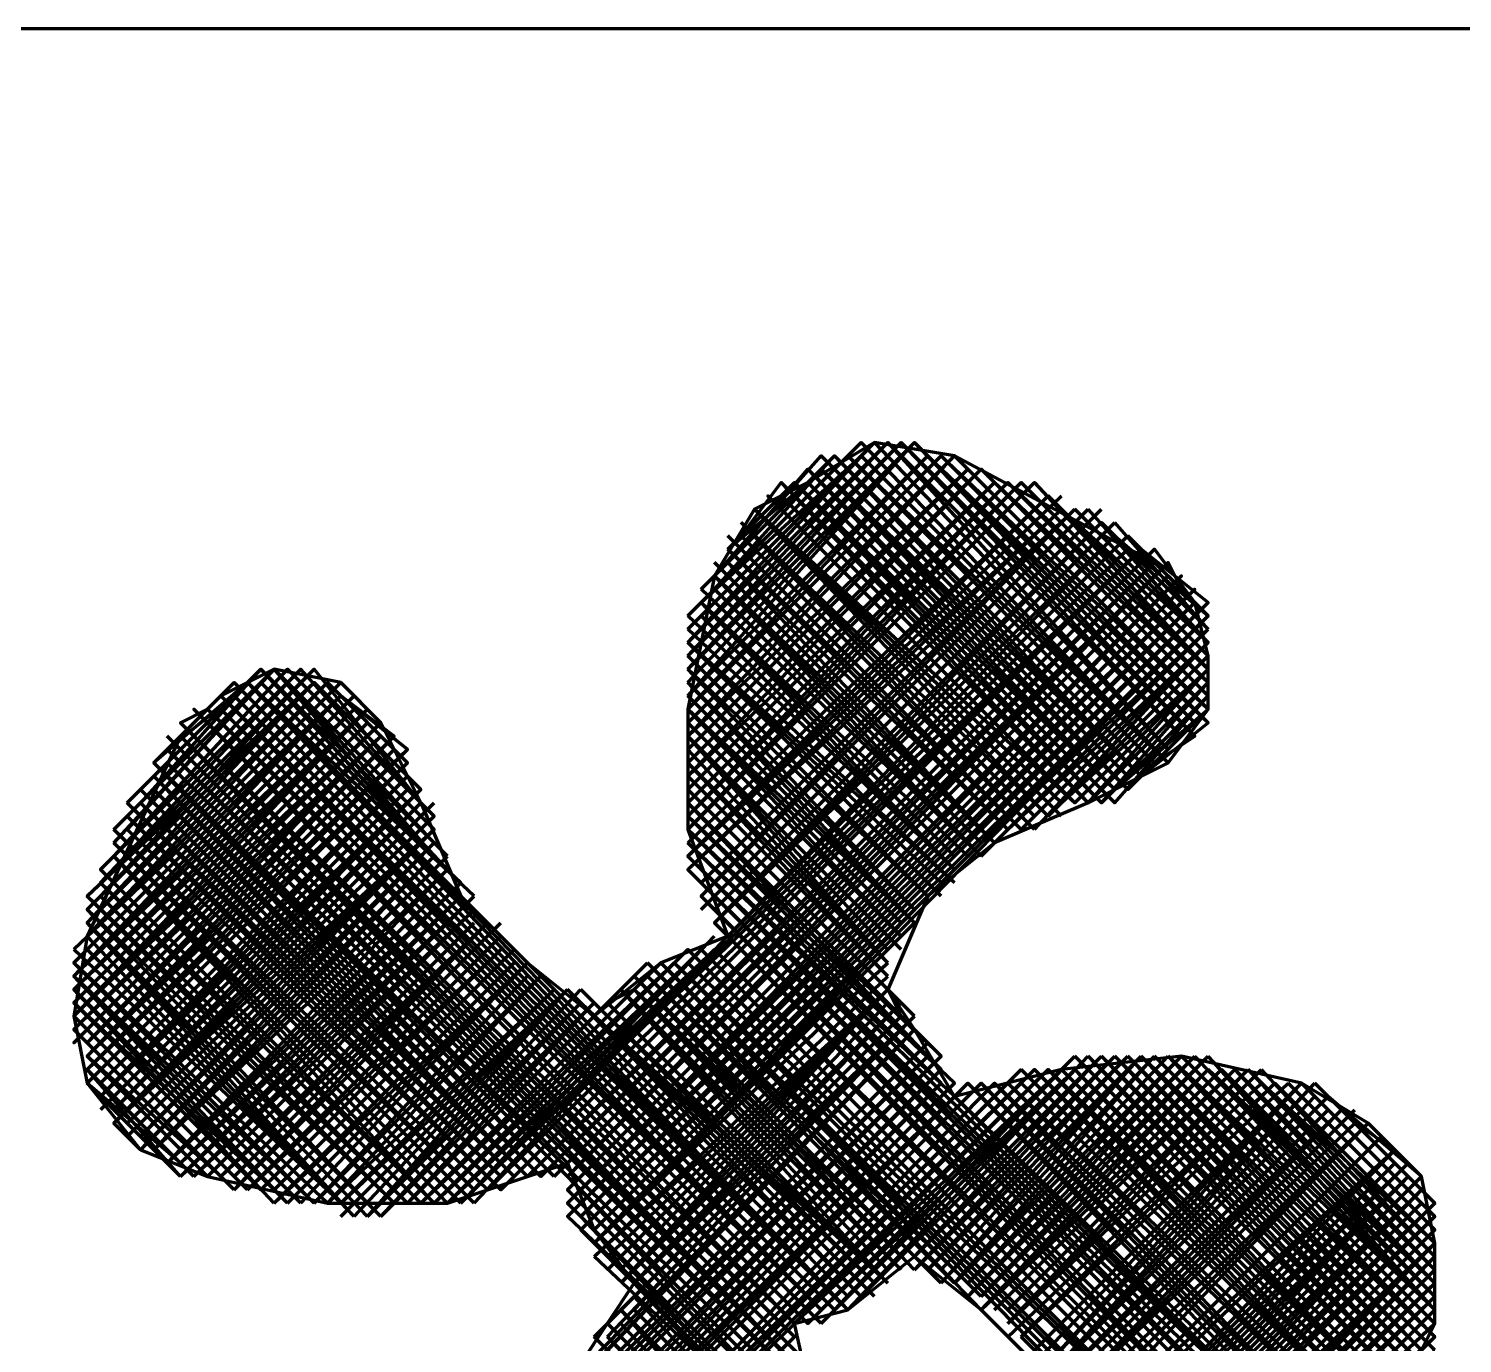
# Model space of a CAD drawing. Header units: inches. Extents: x 19 to 378, y -1 to 556.
# Drawn here: x 183.07 to 195.01, y 303.28 to 314.22 of the extents above; entities that cross this region are included whole.
import ezdxf

# ---------------------------------------------------------------- set-up
doc = ezdxf.new("R2010")
doc.units = ezdxf.units.IN
doc.layers.add('P', color=250, linetype='CONTINUOUS', lineweight=100)

msp = doc.modelspace()

# ---------------------------------------------------------------- linework, layer by layer
at = {"layer": 'P', "color": 0, "linetype": 'CONTINUOUS'}
for points in [[(168.222, 295.444), (205.889, 295.444), (205.889, 314.222), (168.222, 314.222), (168.222, 295.444)], [(191.889, 307.778), (192.556, 308.111), (192.889, 308.556), (192.889, 309), (192.778, 309.444), (192.444, 309.778), (190.778, 310.667), (190.111, 310.778), (189.556, 310.444), (189.111, 310.222), (188.778, 309.667), (188.556, 308.556), (188.556, 307.556), (188.889, 306.667), (188.333, 306.444), (187.778, 306)], [(188.556, 308.667), (190.444, 310.778)], [(188.556, 308.667), (190.444, 310.778)], [(188.556, 308.778), (190.444, 310.778)], [(188.556, 308.778), (190.444, 310.778)], [(188.556, 308.889), (190.444, 310.778)], [(188.556, 308.889), (190.444, 310.778)], [(188.556, 308.889), (190.444, 310.778)], [(188.556, 308.889), (190.333, 310.778)], [(188.556, 308.889), (190.333, 310.778)], [(188.556, 309), (190.333, 310.778)], [(188.556, 309), (190.222, 310.778)], [(188.556, 309), (190.222, 310.778)], [(188.556, 309.111), (190.222, 310.778)], [(188.556, 309.111), (190.222, 310.778)], [(188.556, 309.111), (190.222, 310.778)], [(188.556, 309.111), (190.222, 310.778)], [(188.556, 309.111), (190.111, 310.778)], [(188.556, 309.222), (190.111, 310.778)], [(188.556, 309.222), (190.111, 310.778)], [(188.556, 309.333), (190, 310.778)], [(192.556, 308.111), (190, 310.667), (192.556, 308.111), (190, 310.778), (192.556, 308.111)], [(192.556, 308.222), (190.111, 310.778), (192.556, 308.222), (190.111, 310.778)], [(192.556, 308.222), (190.222, 310.778), (192.556, 308.222), (190.222, 310.778), (192.667, 308.333), (190.222, 310.778), (192.667, 308.333), (190.222, 310.778)], [(192.667, 308.333), (190.333, 310.778), (192.667, 308.333)], [(190.333, 310.778), (192.778, 308.333), (190.444, 310.778), (192.778, 308.333), (190.444, 310.778)], [(192.778, 308.333), (190.444, 310.778), (192.778, 308.444), (190.556, 310.667), (192.778, 308.444)], [(188.556, 308.333), (190.778, 310.667)], [(188.556, 308.333), (190.778, 310.667)], [(188.556, 308.333), (190.778, 310.667)], [(188.556, 308.333), (190.778, 310.667)], [(188.556, 308.333), (190.778, 310.667)], [(188.556, 308.444), (190.778, 310.667)], [(188.556, 308.444), (190.778, 310.667)], [(188.556, 308.444), (190.778, 310.667)], [(188.556, 308.556), (190.667, 310.667)], [(188.556, 308.556), (190.667, 310.667)], [(188.556, 308.556), (190.667, 310.667)], [(188.556, 308.556), (190.667, 310.667)], [(188.556, 308.556), (190.556, 310.667)], [(188.556, 308.556), (190.556, 310.667)], [(188.556, 308.667), (190.556, 310.667)], [(188.667, 309.333), (190, 310.667)], [(188.667, 309.444), (190, 310.667)], [(188.667, 309.444), (189.889, 310.667)], [(188.667, 309.444), (189.889, 310.667)], [(188.667, 309.444), (189.889, 310.667)], [(188.667, 309.444), (189.889, 310.667)], [(188.667, 309.556), (189.778, 310.667)], [(188.778, 309.556), (189.778, 310.667)], [(188.778, 309.667), (189.667, 310.667)], [(192.333, 308), (189.667, 310.556), (192.333, 308), (189.667, 310.667), (192.333, 308), (189.778, 310.667), (192.333, 308.111), (189.778, 310.667), (192.333, 308.111)], [(192.444, 308.111), (189.889, 310.667), (192.444, 308.111), (189.889, 310.667), (192.444, 308.111)], [(192.444, 308.111), (189.889, 310.667), (192.556, 308.111), (189.889, 310.667)], [(190.556, 310.667), (192.889, 308.444), (190.667, 310.667), (192.889, 308.556), (190.778, 310.667), (192.889, 308.556), (190.778, 310.667), (192.889, 308.556), (190.889, 310.556), (192.889, 308.556), (190.889, 310.556)], [(188.556, 308), (191, 310.556)], [(188.556, 308), (191, 310.556)], [(188.556, 308.111), (191, 310.556)], [(188.556, 308.111), (191, 310.556)], [(188.556, 308.111), (191, 310.556)], [(188.556, 308.111), (191, 310.556)], [(188.556, 308.111), (191, 310.556)], [(188.556, 308.111), (191, 310.556)], [(188.556, 308.222), (190.889, 310.556)], [(188.556, 308.222), (190.889, 310.556)], [(188.556, 308.222), (190.889, 310.556)], [(188.556, 308.333), (190.889, 310.556)], [(188.778, 309.667), (189.667, 310.556)], [(188.778, 309.667), (189.667, 310.556)], [(188.778, 309.667), (189.667, 310.556)], [(188.889, 309.778), (189.556, 310.556)], [(189.556, 310.444), (192.111, 307.889), (189.556, 310.556), (192.222, 307.889), (189.556, 310.556)], [(192.222, 307.889), (189.667, 310.556), (192.222, 307.889)], [(192.222, 308), (189.667, 310.556), (192.333, 308), (189.667, 310.556)], [(192.889, 308.667), (191, 310.556), (192.889, 308.667), (191, 310.556), (192.889, 308.667)], [(188.556, 307.556), (191.444, 310.444)], [(188.556, 307.556), (191.444, 310.444)], [(188.556, 307.556), (191.444, 310.444)], [(188.556, 307.556), (191.444, 310.444)], [(188.556, 307.556), (191.444, 310.444)], [(188.556, 307.556), (191.333, 310.444)], [(188.556, 307.556), (191.333, 310.444)], [(188.556, 307.667), (191.333, 310.444)], [(188.556, 307.667), (191.333, 310.444)], [(188.556, 307.667), (191.222, 310.444)], [(188.556, 307.778), (191.222, 310.444)], [(188.556, 307.778), (191.222, 310.444)], [(188.556, 307.778), (191.222, 310.444)], [(188.556, 307.778), (191.222, 310.444)], [(188.556, 307.778), (191.222, 310.444)], [(188.556, 307.778), (191.222, 310.444)], [(188.556, 307.778), (191.222, 310.444)], [(188.556, 307.889), (191.111, 310.444)], [(188.556, 307.889), (191.111, 310.444)], [(188.556, 307.889), (191.111, 310.444)], [(188.556, 307.889), (191.111, 310.444)], [(188.556, 308), (191.111, 310.444)], [(188.889, 309.889), (189.556, 310.444)], [(188.889, 309.889), (189.444, 310.444)], [(188.889, 309.889), (189.444, 310.444)], [(189, 310), (189.333, 310.444)], [(189.333, 310.333), (191.889, 307.778), (189.333, 310.444), (191.889, 307.778), (189.333, 310.444), (192, 307.778), (189.333, 310.444)], [(192, 307.778), (189.444, 310.444), (192, 307.778), (189.444, 310.444)], [(192.111, 307.778), (189.444, 310.444), (192.111, 307.778), (189.444, 310.444), (192.111, 307.778)], [(192.111, 307.889), (189.444, 310.444), (192.111, 307.889), (189.444, 310.444)], [(192.889, 308.778), (191.111, 310.444), (192.889, 308.778), (191.222, 310.444)], [(192.889, 308.778), (191.222, 310.444), (192.889, 308.889), (191.333, 310.444), (192.889, 308.889)], [(192.889, 308.889), (191.444, 310.444), (192.889, 308.889), (191.556, 310.333), (192.889, 309), (191.556, 310.333)], [(188.556, 307.333), (191.667, 310.333)], [(188.556, 307.333), (191.556, 310.333)], [(188.556, 307.333), (191.556, 310.333)], [(188.556, 307.333), (191.556, 310.333)], [(188.556, 307.333), (191.556, 310.333)], [(188.556, 307.333), (191.556, 310.333)], [(188.556, 307.444), (191.556, 310.333)], [(188.556, 307.444), (191.556, 310.333)], [(188.556, 307.444), (191.556, 310.333)], [(188.556, 307.444), (191.556, 310.333)], [(191.667, 307.778), (189.111, 310.222), (191.667, 307.778), (189.111, 310.222), (191.778, 307.778), (189.111, 310.222), (191.778, 307.778), (189.222, 310.333), (191.778, 307.778), (189.222, 310.333), (191.778, 307.778), (189.222, 310.333)], [(188.556, 307.222), (191.778, 310.222)], [(188.556, 307.222), (191.778, 310.222)], [(188.556, 307.222), (191.667, 310.222)], [(188.556, 307.222), (191.667, 310.222)], [(188.556, 307.333), (191.667, 310.222)], [(188.667, 306.889), (192, 310.222)], [(188.667, 307), (191.889, 310.222)], [(188.667, 307), (191.889, 310.222)], [(188.667, 307), (191.889, 310.222)], [(188.667, 307), (191.889, 310.222)], [(188.667, 307), (191.778, 310.222)], [(188.667, 307), (191.778, 310.222)], [(188.667, 307), (191.778, 310.222)], [(188.667, 307), (191.778, 310.222)], [(188.667, 307.111), (191.778, 310.222)], [(188.667, 307.111), (191.778, 310.222)], [(188.667, 307.111), (191.778, 310.222)], [(188.667, 307.111), (191.778, 310.222)], [(191.556, 307.667), (189.111, 310.222)], [(191.556, 307.667), (189.111, 310.222)], [(191.556, 307.667), (189.111, 310.222)], [(191.556, 307.667), (189.111, 310.222)], [(191.556, 307.667), (189.111, 310.222)], [(191.556, 307.667), (189.111, 310.222)], [(191.667, 307.667), (189.111, 310.222)], [(192.889, 309), (191.667, 310.222), (192.889, 309.111), (191.778, 310.222)], [(192.889, 309.111), (191.778, 310.222)], [(191.778, 310.222), (192.889, 309.111), (191.889, 310.222)], [(188.778, 306.778), (192.111, 310.111)], [(188.778, 306.778), (192.111, 310.111)], [(188.778, 306.778), (192.111, 310.111)], [(188.778, 306.778), (192.111, 310.111)], [(188.778, 306.778), (192, 310.111)], [(188.778, 306.889), (192, 310.111)], [(188.778, 306.889), (192, 310.111)], [(188.778, 306.889), (192, 310.111)], [(191.444, 307.556), (189, 310.111)], [(191.444, 307.556), (189, 310.111)], [(191.444, 307.667), (189, 310.111)], [(191.556, 307.667), (189, 310.111)], [(191.556, 307.667), (189, 310.111)], [(192.889, 309.111), (192, 310.111), (192.889, 309.222)], [(192.889, 309.222), (192.111, 310.111)], [(186.778, 304.444), (188.889, 306.667), (192.222, 310)], [(188.778, 306.778), (192.111, 310)], [(188.778, 306.778), (192.111, 310)], [(188.778, 306.778), (192.111, 310)], [(188.778, 306.778), (192.111, 310)], [(188.889, 306.667), (192.222, 310)], [(188.889, 306.667), (192.111, 310)], [(188.889, 306.667), (192.111, 310)], [(191.333, 307.556), (188.889, 310)], [(191.333, 307.556), (188.889, 310)], [(191.333, 307.556), (188.889, 310)], [(191.444, 307.556), (189, 310)], [(191.444, 307.556), (189, 310)], [(192.111, 310), (192.889, 309.333), (192.222, 310)], [(192.333, 309.889), (186.778, 304.556), (192.222, 309.889), (186.778, 304.556)], [(186.778, 304.556), (192.222, 309.889)], [(186.889, 304.556), (192.333, 309.889), (186.889, 304.556)], [(187, 304.667), (192.333, 309.889), (187, 304.556), (192.333, 309.889)], [(187, 304.556), (192.333, 309.889), (187, 304.556)], [(187.111, 304.667), (192.333, 309.889), (187.111, 304.667)], [(192.556, 309.778), (187.333, 304.667), (192.444, 309.778), (187.222, 304.667), (192.444, 309.889), (187.222, 304.667), (192.444, 309.889)], [(191.222, 307.556), (188.889, 309.889)], [(191.222, 307.556), (188.889, 309.889)], [(191.222, 307.556), (188.889, 309.889)], [(191.222, 307.556), (188.889, 309.889)], [(191.222, 307.556), (188.889, 309.889)], [(191.222, 307.556), (188.889, 309.889)], [(191.222, 307.556), (188.889, 309.889)], [(191.222, 307.556), (188.889, 309.889)], [(191.222, 307.556), (188.889, 309.889)], [(191.333, 307.556), (188.889, 309.889)], [(192.889, 309.444), (192.333, 309.889)], [(192.333, 309.889), (192.778, 309.444), (192.444, 309.889)], [(187.444, 304.667), (192.556, 309.778), (187.444, 304.667)], [(192.556, 309.667), (187.556, 304.667), (192.556, 309.778), (187.556, 304.667)], [(191.111, 307.444), (188.778, 309.778)], [(191.111, 307.444), (188.778, 309.778)], [(191.111, 307.444), (188.889, 309.778)], [(191.111, 307.444), (188.889, 309.778)], [(191.222, 307.556), (188.889, 309.778)], [(192.667, 309.556), (192.556, 309.778)], [(192.778, 309.556), (187.556, 304.444), (192.667, 309.556), (187.556, 304.444), (192.667, 309.667), (187.556, 304.556), (192.667, 309.667), (187.556, 304.556), (192.667, 309.667)], [(187.556, 304.667), (192.556, 309.667)], [(187.556, 304.667), (192.556, 309.667), (187.556, 304.667), (192.556, 309.667), (187.556, 304.667), (192.556, 309.667)], [(191, 307.333), (188.778, 309.667)], [(191, 307.333), (188.778, 309.667)], [(191, 307.333), (188.778, 309.667)], [(191, 307.333), (188.778, 309.667)], [(191, 307.444), (188.778, 309.667)], [(191, 307.444), (188.778, 309.667)], [(191, 307.444), (188.778, 309.667)], [(191.111, 307.444), (188.778, 309.667)], [(192.778, 309.444), (187.556, 304.333), (192.778, 309.556), (187.556, 304.333)], [(192.889, 309.333), (187.667, 304.222), (192.889, 309.444), (187.667, 304.222)], [(187.667, 304.333), (192.889, 309.444), (187.667, 304.333), (192.778, 309.444), (187.667, 304.333), (192.778, 309.444), (187.667, 304.333)], [(191, 307.333), (188.667, 309.556)], [(191, 307.333), (188.667, 309.556)], [(191, 307.333), (188.667, 309.556)], [(190.778, 307.222), (188.667, 309.444)], [(190.778, 307.222), (188.667, 309.444)], [(190.778, 307.333), (188.667, 309.444)], [(190.889, 307.333), (188.667, 309.444)], [(190.889, 307.333), (188.667, 309.444)], [(190.889, 307.333), (188.667, 309.444)], [(190.889, 307.333), (188.667, 309.444)], [(190.889, 307.333), (188.667, 309.444)], [(191, 307.333), (188.778, 309.556)], [(190.778, 307.222), (192.889, 309.333), (187.778, 304.111)], [(187.778, 304.222), (192.889, 309.333), (187.778, 304.222)], [(190.778, 307.222), (188.556, 309.333)], [(190.778, 307.222), (188.556, 309.333)], [(190.778, 307.222), (188.667, 309.333)], [(190.778, 307.222), (188.667, 309.333)], [(190.778, 307.111), (188.556, 309.222)], [(190.778, 307.111), (188.556, 309.222)], [(190.778, 307.111), (188.556, 309.222)], [(190.778, 307.111), (188.556, 309.222)], [(191, 307.444), (192.889, 309.222)], [(191, 307.333), (192.889, 309.222)], [(191.111, 307.444), (192.889, 309.222)], [(191.222, 307.556), (192.889, 309.222)], [(190.667, 307), (188.556, 309.111)], [(190.667, 307), (188.556, 309.111)], [(190.667, 307), (188.556, 309.111)], [(190.667, 307), (188.556, 309.111)], [(190.667, 307.111), (188.556, 309.111)], [(190.667, 307.111), (188.556, 309.111)], [(190.778, 307.111), (188.556, 309.111)], [(191.222, 307.556), (192.889, 309.111)], [(191.222, 307.556), (192.889, 309.111)], [(191.333, 307.556), (192.889, 309.111)], [(191.444, 307.667), (192.889, 309.111)], [(191.444, 307.556), (192.889, 309.111)], [(191.556, 307.667), (192.889, 309.111)], [(191.556, 307.667), (192.889, 309.111)], [(190.556, 307), (188.556, 309)], [(190.556, 307), (188.556, 309)], [(190.556, 307), (188.556, 309)], [(190.556, 307), (188.556, 309)], [(191.556, 307.667), (192.889, 309)], [(191.556, 307.667), (192.889, 309)], [(191.667, 307.778), (192.889, 309)], [(186.333, 307.778), (186, 308.444), (185.667, 308.778), (185.111, 308.889), (184.667, 308.667), (184.333, 308.333), (183.556, 306.667), (183.444, 306), (183.556, 305.444), (184, 304.889), (184.556, 304.667), (185.556, 304.444), (186.556, 304.444), (187.556, 304.778), (187.778, 304.222), (188.111, 303.778)], [(183.667, 307), (185.444, 308.889), (183.667, 307.111), (185.333, 308.889), (183.667, 307.222), (185.333, 308.889)], [(183.778, 307.333), (185.222, 308.889), (183.778, 307.333), (185.222, 308.889)], [(183.778, 307.444), (185.111, 308.889), (183.778, 307.444)], [(183.778, 307.556), (185.111, 308.889)], [(183.778, 307.556), (185.111, 308.889), (183.889, 307.556)], [(183.889, 307.667), (185.111, 308.889)], [(183.889, 307.778), (185, 308.889), (184, 307.778)], [(186.444, 307.333), (185, 308.889)], [(186.556, 307.333), (185, 308.889)], [(186.556, 307.222), (185, 308.889)], [(186.444, 307.556), (185.111, 308.889)], [(186.444, 307.556), (185.111, 308.889)], [(186.444, 307.556), (185.111, 308.889)], [(186.444, 307.556), (185.111, 308.889)], [(186.444, 307.444), (185.111, 308.889)], [(186.444, 307.444), (185.111, 308.889)], [(186.444, 307.333), (185.111, 308.889)], [(186.444, 307.667), (185.222, 308.889)], [(186.444, 307.667), (185.222, 308.889)], [(186.333, 307.778), (185.333, 308.889)], [(186.333, 307.778), (185.333, 308.889)], [(186.333, 307.778), (185.333, 308.889)], [(186.333, 307.778), (185.444, 308.889)], [(190.444, 306.889), (188.556, 308.889)], [(190.444, 306.889), (188.556, 308.889)], [(190.444, 306.889), (188.556, 308.889)], [(190.444, 306.889), (188.556, 308.889)], [(190.556, 307), (188.556, 308.889)], [(190.556, 307), (188.556, 308.889)], [(190.556, 307), (188.556, 308.889)], [(191.667, 307.778), (192.889, 308.889)], [(191.778, 307.778), (192.889, 308.889)], [(191.778, 307.778), (192.889, 308.889)], [(191.778, 307.778), (192.889, 308.889)], [(191.778, 307.778), (192.889, 308.889)], [(191.889, 307.778), (192.889, 308.889)], [(183.556, 306.667), (185.667, 308.778), (183.556, 306.667), (185.556, 308.778), (183.556, 306.778), (185.556, 308.778), (183.556, 306.778)], [(183.556, 306.778), (185.444, 308.778), (183.556, 306.889), (185.444, 308.778), (183.556, 307), (185.444, 308.778), (183.556, 307)], [(184, 307.778), (185, 308.778)], [(184, 307.889), (184.889, 308.778), (184.111, 307.889)], [(184.111, 308), (184.889, 308.778), (184.111, 308.111)], [(184.111, 308.111), (184.778, 308.778)], [(189.889, 303.556), (184.889, 308.778), (189.889, 303.556), (184.778, 308.778), (189.889, 303.556)], [(184.778, 308.778), (189.889, 303.556), (184.778, 308.667)], [(186.667, 307.111), (184.889, 308.778)], [(186.667, 307), (184.889, 308.778)], [(186.778, 307), (184.889, 308.778)], [(186.778, 306.889), (184.889, 308.778)], [(186.889, 306.778), (184.889, 308.778), (189.889, 303.667)], [(186.556, 307.222), (185, 308.778)], [(186.333, 307.889), (185.444, 308.778)], [(186.333, 307.889), (185.444, 308.778)], [(186.222, 308), (185.444, 308.778)], [(186.222, 308), (185.444, 308.778)], [(186.222, 308.111), (185.556, 308.778)], [(186.222, 308.111), (185.556, 308.778)], [(190.444, 306.778), (188.556, 308.778)], [(190.444, 306.889), (188.556, 308.778)], [(190.444, 306.889), (188.556, 308.778)], [(191.889, 307.778), (192.889, 308.778)], [(192, 307.778), (192.889, 308.778)], [(183.444, 306.222), (185.778, 308.556), (183.444, 306.222), (185.778, 308.556), (183.444, 306.333), (185.778, 308.667)], [(183.444, 306.333), (185.667, 308.667), (183.444, 306.444), (185.667, 308.667), (183.444, 306.444)], [(185.667, 308.667), (183.444, 306.444), (185.667, 308.667), (183.444, 306.556)], [(183.556, 306.556), (185.667, 308.667)], [(184.222, 308.222), (184.778, 308.667)], [(184.333, 308.333), (184.667, 308.667)], [(184.333, 308.333), (184.667, 308.667)], [(184.667, 308.667), (189.667, 303.556), (184.667, 308.556), (189.667, 303.556), (184.556, 308.556), (189.667, 303.556), (184.556, 308.556), (189.667, 303.556)], [(189.889, 303.556), (184.667, 308.667), (189.889, 303.556), (184.667, 308.667), (189.778, 303.556), (184.667, 308.667)], [(189.778, 303.556), (184.667, 308.667), (189.778, 303.556)], [(186.222, 308.222), (185.667, 308.667)], [(186.111, 308.222), (185.667, 308.667)], [(186.111, 308.333), (185.667, 308.667)], [(190.444, 306.778), (188.556, 308.667)], [(190.444, 306.778), (188.556, 308.667)], [(190.444, 306.778), (188.556, 308.667)], [(190.444, 306.778), (188.556, 308.667)], [(192, 307.778), (192.889, 308.667)], [(192.111, 307.778), (192.889, 308.667)], [(192.111, 307.889), (192.889, 308.667)], [(183.444, 306), (185.889, 308.556), (183.444, 306), (185.889, 308.556)], [(183.444, 306.111), (185.889, 308.556), (183.444, 306.111), (185.889, 308.556)], [(183.444, 306.222), (185.889, 308.556), (183.444, 306.222), (185.889, 308.556)], [(184.333, 308.444), (184.556, 308.556)], [(189.444, 303.444), (184.444, 308.556), (189.444, 303.444), (184.333, 308.444), (189.444, 303.444)], [(189.556, 303.444), (184.444, 308.556), (189.556, 303.444), (184.444, 308.556), (189.556, 303.444)], [(189.667, 303.444), (184.556, 308.556)], [(186, 308.444), (185.889, 308.556)], [(190.333, 306.667), (188.556, 308.556)], [(190.333, 306.778), (188.556, 308.556)], [(190.444, 306.778), (188.556, 308.556)], [(190.444, 306.778), (188.556, 308.556)], [(190.444, 306.778), (188.556, 308.556)], [(190.444, 306.778), (188.556, 308.556)], [(192.111, 307.889), (192.889, 308.556)], [(192.222, 307.889), (192.889, 308.556)], [(192.333, 308), (192.889, 308.556)], [(186.111, 308.333), (183.556, 305.778), (186, 308.333), (183.444, 305.778), (186, 308.333), (183.444, 305.889), (186, 308.444), (183.444, 305.889)], [(186, 308.444), (183.444, 306), (185.889, 308.444), (183.444, 306), (185.889, 308.444)], [(189.444, 303.444), (184.333, 308.444), (189.444, 303.444)], [(189.444, 303.333), (184.333, 308.444), (189.444, 303.333)], [(190.333, 306.667), (188.556, 308.444)], [(190.333, 306.667), (188.556, 308.444)], [(190.333, 306.667), (188.556, 308.444)], [(190.333, 306.667), (188.556, 308.444)], [(192.333, 308), (192.889, 308.444)], [(192.333, 308.111), (192.778, 308.444)], [(186.222, 308.222), (183.556, 305.667), (186.111, 308.222), (183.556, 305.667), (186.111, 308.333), (183.556, 305.667), (186.111, 308.333), (183.556, 305.667), (186.111, 308.333)], [(189.556, 303.111), (184.333, 308.333), (189.556, 303), (184.333, 308.333), (189.556, 303), (184.222, 308.333)], [(184.333, 308.333), (189.444, 303.333), (184.333, 308.333), (189.444, 303.222), (184.333, 308.333), (189.444, 303.111)], [(190.222, 306.444), (188.556, 308.333)], [(190.222, 306.556), (188.556, 308.333)], [(190.222, 306.556), (188.556, 308.333)], [(190.222, 306.556), (188.556, 308.333)], [(190.333, 306.556), (188.556, 308.333)], [(190.333, 306.556), (188.556, 308.333)], [(192.444, 308.111), (192.778, 308.333)], [(183.556, 305.556), (186.222, 308.222), (183.556, 305.556)], [(189.556, 302.889), (184.222, 308.222), (189.556, 302.889)], [(189.667, 302.889), (184.222, 308.222), (189.667, 302.778), (184.222, 308.222)], [(190.222, 306.444), (188.556, 308.222)], [(190.222, 306.444), (188.556, 308.222)], [(190.222, 306.444), (188.556, 308.222)], [(183.556, 305.444), (186.222, 308.111), (183.556, 305.444), (186.222, 308.111), (183.556, 305.444), (186.222, 308.111)], [(183.556, 305.444), (186.222, 308.111), (183.556, 305.444)], [(183.556, 305.556), (186.222, 308.111), (183.556, 305.556), (186.222, 308.111)], [(189.667, 302.667), (184.111, 308.111), (189.667, 302.667), (184.111, 308.111)], [(187.556, 304.778), (184.111, 308.111)], [(189.667, 302.556), (187.556, 304.667), (184.111, 308.111)], [(187.444, 304.667), (184.111, 308.111)], [(187.444, 304.667), (184.111, 308.111)], [(187.444, 304.667), (184.111, 308.111)], [(189.667, 302.778), (184.222, 308.111), (189.667, 302.778)], [(190.222, 306.333), (188.556, 308.111)], [(190.222, 306.444), (188.556, 308.111)], [(190.222, 306.444), (188.556, 308.111)], [(190.222, 306.444), (188.556, 308.111)], [(190.222, 306.444), (188.556, 308.111)], [(190.222, 306.444), (188.556, 308.111)], [(183.667, 305.333), (186.222, 308), (183.667, 305.333)], [(183.667, 305.444), (186.222, 308), (183.667, 305.444)], [(183.778, 305.111), (186.333, 307.778), (183.778, 305.222), (186.333, 307.778), (183.778, 305.222), (186.333, 307.889), (183.667, 305.222)], [(183.667, 305.333), (186.333, 307.889), (183.667, 305.333), (186.222, 307.889)], [(187.222, 304.667), (184, 307.889)], [(187.222, 304.667), (184, 307.889)], [(187.444, 304.667), (184.111, 308)], [(187.444, 304.667), (184.111, 308)], [(187.333, 304.667), (184.111, 308)], [(187.333, 304.667), (184.111, 308)], [(187.333, 304.667), (184.111, 308)], [(187.333, 304.667), (184.111, 307.889)], [(187.222, 304.667), (184.111, 307.889)], [(187.222, 304.667), (184.111, 307.889)], [(190.222, 306.333), (188.556, 308)], [(190.222, 306.333), (188.556, 308)], [(190.222, 306.333), (188.556, 308)], [(190.444, 306), (188.556, 307.889)], [(188.556, 307.889), (190.222, 306.222), (190.333, 306)], [(190.222, 306.222), (188.556, 307.889)], [(186.444, 307.556), (183.889, 305), (186.444, 307.556), (183.889, 305.111), (186.444, 307.556), (183.778, 305.111), (186.444, 307.667), (183.778, 305.111), (186.444, 307.667), (183.778, 305.111), (186.444, 307.778)], [(183.778, 305.111), (186.333, 307.778), (183.778, 305.111), (186.333, 307.778)], [(187.111, 304.667), (183.889, 307.778)], [(187, 304.667), (183.889, 307.778)], [(187.222, 304.667), (184, 307.778)], [(187.222, 304.667), (184, 307.778)], [(187.222, 304.667), (184, 307.778)], [(187.222, 304.667), (184, 307.778)], [(187.111, 304.667), (184, 307.778)], [(187.111, 304.667), (184, 307.778)], [(187.111, 304.667), (184, 307.778)], [(186.333, 307.778), (186.667, 307), (187.222, 306.444), (187.778, 306)], [(190.667, 305.667), (188.556, 307.778)], [(190.556, 305.667), (188.556, 307.778)], [(190.556, 305.778), (188.556, 307.778)], [(190.556, 305.778), (188.556, 307.778)], [(190.444, 305.889), (188.556, 307.778)], [(191.889, 307.778), (191.111, 307.444), (190.556, 307), (190.222, 306.222)], [(187, 304.667), (183.889, 307.667)], [(187, 304.556), (183.889, 307.667)], [(187, 304.556), (183.889, 307.667)], [(187, 304.556), (183.889, 307.667)], [(187, 304.556), (183.889, 307.667)], [(190.667, 305.556), (188.556, 307.667)], [(190.667, 305.556), (188.556, 307.667)], [(190.667, 305.667), (188.556, 307.667)], [(186.889, 304.556), (183.778, 307.556)], [(186.889, 304.556), (183.778, 307.556)], [(186.889, 304.556), (183.778, 307.556)], [(186.889, 304.556), (183.778, 307.556)], [(186.778, 304.556), (183.778, 307.556)], [(186.778, 304.556), (183.778, 307.556)], [(186.778, 304.556), (183.778, 307.556)], [(183.889, 305), (186.444, 307.556)], [(183.889, 305), (186.444, 307.556)], [(187, 304.556), (183.889, 307.556)], [(187, 304.556), (183.889, 307.556)], [(184, 305), (186.444, 307.556)], [(190.778, 305.444), (188.556, 307.556)], [(190.778, 305.444), (188.556, 307.556)], [(190.778, 305.444), (188.556, 307.556)], [(190.667, 305.444), (188.556, 307.556)], [(190.667, 305.444), (188.556, 307.556)], [(186.778, 304.556), (183.778, 307.444)], [(186.778, 304.556), (183.778, 307.444)], [(186.778, 304.444), (183.778, 307.444)], [(186.778, 304.444), (183.778, 307.444)], [(184, 304.889), (186.444, 307.444)], [(184, 304.889), (186.444, 307.444)], [(184, 304.889), (186.444, 307.444)], [(184, 305), (186.444, 307.444)], [(188.556, 307.333), (194.111, 302), (188.556, 307.444)], [(194.111, 302), (190.778, 305.333), (188.556, 307.444)], [(186.667, 304.444), (183.778, 307.333)], [(186.667, 304.444), (183.778, 307.333)], [(186.667, 304.444), (183.778, 307.333)], [(186.667, 304.444), (183.778, 307.333)], [(186.556, 304.444), (183.778, 307.333)], [(186.556, 304.444), (183.778, 307.333)], [(186.556, 304.444), (183.778, 307.333)], [(186.444, 304.444), (183.778, 307.333)], [(186.444, 304.444), (183.778, 307.333)], [(184, 304.889), (186.444, 307.333)], [(184.111, 304.889), (186.556, 307.333)], [(184.111, 304.889), (186.556, 307.333)], [(184.111, 304.889), (186.556, 307.333)], [(184.111, 304.889), (186.444, 307.333)], [(184.111, 304.889), (186.444, 307.333)], [(184.111, 304.889), (186.444, 307.333)], [(184.111, 304.889), (186.444, 307.333)], [(184.111, 304.889), (186.444, 307.333)], [(194, 301.778), (188.556, 307.222), (194, 301.889), (188.556, 307.333), (194, 301.889), (188.556, 307.333), (194.111, 301.889)], [(186.444, 304.444), (183.667, 307.222)], [(186.444, 304.444), (183.667, 307.222)], [(186.444, 304.444), (183.667, 307.222)], [(186.444, 304.444), (183.667, 307.222)], [(184.111, 304.889), (186.556, 307.222)], [(184.111, 304.889), (186.556, 307.222)], [(184.222, 304.778), (186.556, 307.222)], [(184.222, 304.778), (186.556, 307.222)], [(184.222, 304.778), (186.556, 307.222)], [(186.444, 304.444), (183.667, 307.111)], [(186.333, 304.444), (183.667, 307.111)], [(186.333, 304.444), (183.667, 307.111)], [(186.333, 304.444), (183.667, 307.111)], [(186.333, 304.444), (183.667, 307.111)], [(184.222, 304.778), (186.667, 307.111)], [(184.222, 304.778), (186.556, 307.111)], [(184.333, 304.778), (186.667, 307.111)], [(184.333, 304.778), (186.667, 307.111)], [(184.333, 304.778), (186.667, 307.111)], [(194, 301.778), (188.667, 307.111), (194, 301.778), (188.667, 307.111)], [(186.222, 304.444), (183.556, 307)], [(186.222, 304.444), (183.556, 307)], [(186.222, 304.444), (183.556, 307)], [(186.222, 304.444), (183.556, 307)], [(186.111, 304.444), (183.556, 307)], [(186.111, 304.444), (183.556, 307)], [(186.222, 304.444), (183.667, 307)], [(186.222, 304.444), (183.667, 307)], [(184.333, 304.667), (186.778, 307)], [(184.333, 304.667), (186.778, 307)], [(184.333, 304.667), (186.667, 307)], [(184.333, 304.667), (186.667, 307)], [(184.333, 304.667), (186.667, 307)], [(184.333, 304.778), (186.667, 307)], [(184.444, 304.667), (186.778, 307)], [(184.444, 304.667), (186.778, 307)], [(184.444, 304.667), (186.778, 307)], [(184.444, 304.667), (186.778, 307)], [(187.778, 304.111), (190.556, 307)], [(193.889, 301.667), (188.778, 306.889), (193.889, 301.667), (188.667, 307), (193.889, 301.667), (188.667, 307), (193.889, 301.778)], [(186.111, 304.444), (183.556, 306.889)], [(186, 304.333), (183.556, 306.889)], [(186, 304.333), (183.556, 306.889)], [(186, 304.333), (183.556, 306.889)], [(184.444, 304.667), (186.778, 306.889)], [(184.556, 304.667), (186.778, 306.889)], [(184.556, 304.667), (186.778, 306.889)], [(184.556, 304.667), (186.778, 306.889)], [(184.556, 304.667), (186.778, 306.889)], [(187.778, 304.111), (190.444, 306.889)], [(186, 304.333), (183.556, 306.778)], [(185.889, 304.333), (183.556, 306.778)], [(185.889, 304.333), (183.556, 306.778)], [(185.889, 304.333), (183.556, 306.778)], [(185.889, 304.333), (183.556, 306.778)], [(185.889, 304.333), (183.556, 306.778)], [(185.889, 304.333), (183.556, 306.778)], [(185.778, 304.333), (183.556, 306.778)], [(184.667, 304.667), (186.889, 306.778)], [(184.667, 304.667), (186.889, 306.778)], [(184.667, 304.667), (186.889, 306.778)], [(184.667, 304.667), (186.889, 306.778)], [(184.667, 304.667), (186.778, 306.778)], [(184.667, 304.667), (186.778, 306.778)], [(184.667, 304.667), (186.778, 306.778)], [(184.667, 304.667), (186.778, 306.778)], [(184.778, 304.556), (187, 306.778)], [(184.778, 304.556), (187, 306.778)], [(184.778, 304.556), (186.889, 306.778)], [(184.778, 304.667), (186.889, 306.778)], [(187.778, 304.111), (190.333, 306.778)], [(187.778, 304.111), (190.444, 306.778)], [(193.889, 301.667), (188.778, 306.778), (193.889, 301.667)], [(193.889, 301.667), (188.778, 306.778), (193.889, 301.667)], [(185.778, 304.333), (183.556, 306.667)], [(185.778, 304.333), (183.556, 306.667)], [(185.667, 304.444), (183.556, 306.667)], [(185.667, 304.444), (183.556, 306.667)], [(184.889, 304.556), (187, 306.667)], [(184.889, 304.556), (187, 306.667)], [(184.889, 304.556), (187, 306.667)], [(184.889, 304.556), (187, 306.667)], [(184.889, 304.556), (187, 306.667)], [(184.889, 304.556), (187, 306.667)], [(186.667, 304.444), (188.778, 306.667)], [(187.778, 304.111), (190.333, 306.667)], [(193.778, 301.556), (188.778, 306.556), (193.778, 301.556), (188.778, 306.556), (193.889, 301.556), (188.889, 306.667), (193.889, 301.667), (188.889, 306.667)], [(185.667, 304.444), (183.444, 306.556)], [(185.667, 304.444), (183.556, 306.556)], [(185.667, 304.444), (183.556, 306.556)], [(185.667, 304.444), (183.556, 306.556)], [(184.889, 304.556), (187, 306.556)], [(185, 304.556), (187, 306.556)], [(185, 304.556), (187, 306.556)], [(185, 304.556), (187, 306.556)], [(185, 304.556), (187, 306.556)], [(185.111, 304.556), (187.111, 306.556)], [(186.444, 304.444), (188.556, 306.556)], [(186.444, 304.444), (188.556, 306.556)], [(186.444, 304.444), (188.556, 306.556)], [(186.556, 304.444), (188.778, 306.556)], [(186.556, 304.444), (188.667, 306.556)], [(186.556, 304.444), (188.667, 306.556)], [(186.667, 304.444), (188.778, 306.556)], [(187.778, 304.111), (190.222, 306.556)], [(193.667, 301.444), (188.444, 306.444), (193.667, 301.444), (188.556, 306.444), (193.667, 301.444), (188.556, 306.556), (193.667, 301.444), (188.556, 306.556), (193.667, 301.444), (188.556, 306.556), (193.667, 301.444)], [(193.778, 301.444), (188.667, 306.556), (193.778, 301.444), (188.667, 306.556), (193.778, 301.444)], [(185.556, 304.444), (183.444, 306.444)], [(185.556, 304.444), (183.444, 306.444)], [(185.444, 304.444), (183.444, 306.444)], [(185.444, 304.444), (183.444, 306.444)], [(185.444, 304.444), (183.444, 306.444)], [(185.444, 304.444), (183.444, 306.444)], [(185.444, 304.444), (183.444, 306.444)], [(185.111, 304.444), (187.222, 306.444)], [(185.111, 304.444), (187.111, 306.444)], [(185.111, 304.444), (187.111, 306.444)], [(185.111, 304.444), (187.111, 306.444)], [(185.111, 304.444), (187.111, 306.444)], [(185.111, 304.444), (187.111, 306.444)], [(185.222, 304.444), (187.222, 306.444)], [(185.222, 304.444), (187.222, 306.444)], [(185.222, 304.444), (187.222, 306.444)], [(185.222, 304.444), (187.222, 306.444)], [(185.333, 304.444), (187.222, 306.444)], [(185.333, 304.444), (187.222, 306.444)], [(185.333, 304.444), (187.222, 306.444)], [(186.222, 304.444), (188.222, 306.444)], [(186.333, 304.444), (188.444, 306.444)], [(186.333, 304.444), (188.333, 306.444)], [(186.333, 304.444), (188.333, 306.444)], [(186.444, 304.444), (188.556, 306.444)], [(186.444, 304.444), (188.444, 306.444)], [(190, 303.667), (187.222, 306.444)], [(190.222, 306.444), (187.778, 304.111), (190.222, 306.444)], [(187.778, 304.111), (190.222, 306.444)], [(191, 303.667), (188.222, 306.444)], [(191, 303.556), (188.222, 306.444)], [(193.444, 301.222), (188.333, 306.444), (193.444, 301.222)], [(193.444, 301.333), (188.333, 306.444), (193.444, 301.333), (188.333, 306.444)], [(188.333, 306.444), (193.444, 301.333), (188.333, 306.444), (193.556, 301.333), (188.333, 306.444), (193.556, 301.333), (188.444, 306.444), (193.556, 301.333)], [(185.444, 304.444), (183.444, 306.333)], [(185.333, 304.444), (183.444, 306.333)], [(185.333, 304.444), (183.444, 306.333)], [(185.222, 304.444), (183.444, 306.333)], [(185.222, 304.444), (183.444, 306.222)], [(185.222, 304.444), (183.444, 306.222)], [(185.111, 304.444), (183.444, 306.222)], [(185.111, 304.444), (183.444, 306.222)], [(185.111, 304.444), (183.444, 306.222)], [(185.111, 304.444), (183.444, 306.222)], [(185.444, 304.444), (187.333, 306.333)], [(185.444, 304.444), (187.333, 306.333)], [(185.444, 304.444), (187.333, 306.333)], [(185.444, 304.444), (187.333, 306.333)], [(185.444, 304.444), (187.222, 306.333)], [(185.444, 304.444), (187.222, 306.333)], [(185.444, 304.444), (187.222, 306.333)], [(185.556, 304.444), (187.333, 306.333)], [(185.556, 304.444), (187.444, 306.222)], [(185.556, 304.444), (187.444, 306.222)], [(185.556, 304.444), (187.444, 306.222)], [(185.667, 304.333), (187.556, 306.222)], [(185.667, 304.444), (187.556, 306.222)], [(185.667, 304.444), (187.556, 306.222)], [(185.667, 304.444), (187.556, 306.222)], [(185.667, 304.444), (187.444, 306.222)], [(185.667, 304.444), (187.444, 306.222)], [(185.778, 304.333), (187.556, 306.222)], [(185.778, 304.333), (187.556, 306.222)], [(185.778, 304.333), (187.556, 306.222)], [(185.889, 304.333), (187.667, 306.222)], [(185.889, 304.333), (187.556, 306.222)], [(185.889, 304.333), (187.556, 306.222)], [(185.889, 304.333), (187.556, 306.222)], [(186.222, 304.444), (188.111, 306.333)], [(190, 303.667), (187.333, 306.333)], [(190, 303.667), (187.444, 306.222)], [(190.111, 303.667), (187.556, 306.222)], [(190, 303.667), (187.556, 306.222)], [(190, 303.667), (187.556, 306.222)], [(190.111, 303.778), (187.667, 306.222)], [(187.778, 304), (190.222, 306.333)], [(187.778, 304), (190.222, 306.333)], [(187.778, 304), (190.222, 306.222)], [(187.889, 303.889), (190.222, 306.222)], [(187.889, 303.889), (190.222, 306.222)], [(187.889, 303.889), (190.222, 306.222)], [(187.889, 304), (190.222, 306.222)], [(187.889, 304), (190.222, 306.222)], [(187.889, 304), (190.222, 306.222)], [(187.889, 306.111), (188.111, 306.222)], [(188, 303.889), (190.222, 306.222)], [(188, 303.889), (190.222, 306.222)], [(188, 303.889), (190.222, 306.222)], [(188, 303.778), (190.222, 306.222)], [(190.222, 303.778), (188, 306.222)], [(190.222, 303.778), (188, 306.222)], [(190.222, 303.889), (188, 306.222)], [(190.222, 303.889), (188, 306.222)], [(190.333, 303.889), (188, 306.222)], [(190.333, 303.889), (188, 306.222)], [(190.444, 303.889), (188.111, 306.333)], [(190.556, 303.889), (188.111, 306.333)], [(190.556, 303.889), (188.111, 306.333)], [(190.667, 303.778), (188.111, 306.333)], [(190.333, 303.889), (188.111, 306.222)], [(190.333, 303.889), (188.111, 306.222)], [(190.333, 304), (188.111, 306.222)], [(190.333, 304), (188.111, 306.222)], [(190.333, 304), (188.111, 306.222)], [(190.444, 304), (188.111, 306.222)], [(190.444, 304), (188.111, 306.222)], [(190.778, 303.778), (188.222, 306.333)], [(190.778, 303.778), (188.222, 306.333)], [(190.889, 303.778), (188.222, 306.333)], [(193.667, 305.444), (192.667, 305.667), (191.667, 305.556), (190.778, 305.333), (190.444, 305.889), (190.222, 306.222)], [(185.111, 304.556), (183.444, 306.111)], [(185, 304.556), (183.444, 306.111)], [(185, 304.556), (183.444, 306.111)], [(185.889, 304.333), (187.667, 306.111)], [(185.889, 304.333), (187.667, 306.111)], [(186, 304.333), (187.778, 306.111)], [(186, 304.333), (187.778, 306.111)], [(186, 304.333), (187.667, 306.111)], [(186.111, 304.444), (187.778, 306.111)], [(186.111, 304.444), (187.778, 306.111)], [(186.111, 304.444), (187.778, 306.111)], [(186.222, 304.444), (187.778, 306.111)], [(186.222, 304.444), (187.778, 306.111)], [(187.778, 306.111), (190.111, 303.778), (187.667, 306.111)], [(190.111, 303.778), (187.778, 306.111)], [(190.222, 303.778), (187.889, 306.111)], [(190.222, 303.778), (187.889, 306.111)], [(190.222, 303.778), (187.889, 306.111)], [(190.222, 303.778), (187.889, 306.111)], [(190.222, 303.778), (187.889, 306.111)], [(190.222, 303.778), (187.889, 306.111)], [(188, 303.778), (190.222, 306.111)], [(188, 303.778), (190.333, 306.111)], [(188.111, 303.778), (190.333, 306.111)], [(188.111, 303.778), (190.333, 306.111)], [(188.111, 303.778), (190.333, 306.111)], [(188.111, 303.778), (190.333, 306.111)], [(184.889, 304.556), (183.444, 306)], [(184.889, 304.556), (183.444, 306)], [(184.889, 304.556), (183.444, 306)], [(184.889, 304.556), (183.444, 306)], [(184.889, 304.556), (183.444, 306)], [(186.222, 304.444), (187.778, 306)], [(186.222, 304.444), (187.778, 306)], [(187.778, 303.333), (190.444, 306)], [(187.778, 303.333), (190.444, 306)], [(190.222, 303.778), (187.778, 306)], [(187.889, 303.444), (190.444, 306)], [(187.889, 303.333), (190.444, 306)], [(190.222, 303.778), (187.889, 306)], [(188, 303.556), (190.444, 306)], [(188, 303.556), (190.444, 306)], [(188.111, 303.778), (190.333, 306)], [(188.111, 303.778), (190.444, 306)], [(188.111, 303.667), (190.444, 306)], [(188.111, 303.667), (190.444, 306)], [(188.111, 303.556), (190.444, 306)], [(184.778, 304.556), (183.444, 305.889)], [(184.778, 304.556), (183.444, 305.889)], [(184.667, 304.667), (183.444, 305.889)], [(187.778, 303.111), (190.444, 305.889), (185.444, 300.778), (190.444, 305.889), (185.444, 300.667), (190.444, 305.889)], [(184.667, 304.667), (183.556, 305.778)], [(184.667, 304.667), (183.556, 305.778)], [(185.444, 300.667), (190.556, 305.778), (185.444, 300.667)], [(185.444, 300.667), (190.556, 305.778), (185.444, 300.667), (190.556, 305.778)], [(184.667, 304.667), (183.556, 305.667)], [(184.667, 304.667), (183.556, 305.667)], [(184.556, 304.667), (183.556, 305.667)], [(184.556, 304.667), (183.556, 305.667)], [(185.444, 300.667), (190.556, 305.667), (185.444, 300.667)], [(185.444, 300.556), (190.556, 305.667), (185.444, 300.556), (190.667, 305.667), (185.444, 300.556), (190.667, 305.667), (185.444, 300.444)], [(189.667, 303.556), (191.778, 305.667)], [(189.778, 303.556), (191.778, 305.667)], [(189.889, 303.556), (191.889, 305.667)], [(189.889, 303.556), (191.889, 305.667)], [(189.889, 303.556), (191.889, 305.667)], [(190, 303.667), (192, 305.667)], [(190.111, 303.778), (192, 305.667)], [(190.444, 304), (192, 305.667)], [(190.444, 304), (192.111, 305.667)], [(190.444, 304), (192.111, 305.667)], [(190.444, 304), (192.111, 305.667)], [(190.444, 304), (192.111, 305.667)], [(190.444, 304), (192.111, 305.667)], [(190.444, 303.889), (192.111, 305.667)], [(190.444, 303.889), (192.222, 305.667)], [(190.444, 303.889), (192.222, 305.667)], [(190.556, 303.889), (192.222, 305.667)], [(190.556, 303.889), (192.333, 305.667)], [(190.556, 303.889), (192.333, 305.667)], [(190.556, 303.889), (192.333, 305.667)], [(190.667, 303.889), (192.333, 305.667)], [(190.667, 303.889), (192.333, 305.667)], [(190.667, 303.778), (192.333, 305.667)], [(190.667, 303.778), (192.444, 305.667)], [(190.667, 303.778), (192.444, 305.667)], [(190.778, 303.778), (192.444, 305.667)], [(190.778, 303.778), (192.556, 305.667)], [(190.778, 303.778), (192.556, 305.667)], [(190.778, 303.778), (192.556, 305.667)], [(190.778, 303.778), (192.556, 305.667)], [(190.778, 303.778), (192.556, 305.667)], [(190.778, 303.778), (192.556, 305.667)], [(190.778, 303.778), (192.667, 305.667)], [(190.778, 303.778), (192.667, 305.667)], [(190.778, 303.778), (192.667, 305.667)], [(190.889, 303.778), (192.667, 305.667)], [(190.889, 303.778), (192.778, 305.667)], [(190.889, 303.778), (192.778, 305.667)], [(190.889, 303.667), (192.778, 305.667)], [(190.889, 303.667), (192.889, 305.667)], [(191, 303.667), (192.889, 305.667)], [(191, 303.667), (192.889, 305.667)], [(194.556, 302.889), (191.778, 305.667)], [(194.556, 302.889), (191.778, 305.667)], [(194.556, 302.889), (191.889, 305.667)], [(194.556, 302.889), (191.889, 305.667)], [(194.556, 303), (191.889, 305.667)], [(194.556, 303), (191.889, 305.667)], [(194.556, 303), (192, 305.667)], [(194.556, 303), (192, 305.667)], [(194.667, 303), (192, 305.667)], [(194.667, 303), (192.111, 305.667)], [(194.667, 303), (192.111, 305.667)], [(194.667, 303), (192.111, 305.667)], [(194.667, 303.111), (192.111, 305.667)], [(194.667, 303.111), (192.111, 305.667)], [(194.667, 303.111), (192.111, 305.667)], [(194.667, 303.111), (192.222, 305.667)], [(194.667, 303.222), (192.222, 305.667)], [(194.667, 303.222), (192.222, 305.667)], [(194.667, 303.222), (192.222, 305.667)], [(194.667, 303.222), (192.333, 305.667)], [(194.778, 303.222), (192.333, 305.667)], [(194.778, 303.333), (192.333, 305.667)], [(194.778, 303.333), (192.333, 305.667)], [(194.778, 303.333), (192.333, 305.667)], [(194.778, 303.333), (192.333, 305.667)], [(194.778, 303.333), (192.444, 305.667)], [(194.778, 303.333), (192.444, 305.667)], [(194.778, 303.333), (192.444, 305.667)], [(194.778, 303.333), (192.556, 305.667)], [(194.778, 303.444), (192.556, 305.667)], [(194.778, 303.444), (192.556, 305.667)], [(194.778, 303.444), (192.556, 305.667)], [(194.778, 303.556), (192.556, 305.667)], [(194.778, 303.556), (192.667, 305.667)], [(194.778, 303.556), (192.667, 305.667)], [(194.778, 303.556), (192.667, 305.667)], [(194.778, 303.556), (192.778, 305.667)], [(194.778, 303.556), (192.778, 305.667)], [(194.778, 303.556), (192.778, 305.667)], [(194.778, 303.556), (192.889, 305.667)], [(194.778, 303.667), (192.889, 305.667)], [(184.444, 304.667), (183.556, 305.556)], [(184.333, 304.667), (183.556, 305.556)], [(185.556, 300.444), (190.667, 305.556), (185.556, 300.444), (190.667, 305.556), (185.556, 300.444)], [(190.667, 305.556), (185.556, 300.333), (190.667, 305.444), (185.556, 300.333)], [(191.333, 305.556), (185.889, 300.111), (191.444, 305.556), (186, 300.111), (191.556, 305.556), (186, 300.111), (189.444, 303.444), (191.556, 305.556)], [(189.444, 303.444), (191.556, 305.556)], [(189.444, 303.444), (191.556, 305.556)], [(189.444, 303.444), (191.667, 305.556)], [(189.556, 303.444), (191.667, 305.556)], [(189.556, 303.444), (191.667, 305.556)], [(189.667, 303.444), (191.778, 305.556)], [(189.667, 303.556), (191.778, 305.556)], [(189.667, 303.556), (191.778, 305.556)], [(191, 303.667), (192.889, 305.556)], [(191, 303.667), (192.889, 305.556)], [(191, 303.667), (192.889, 305.556)], [(191, 303.556), (192.889, 305.556)], [(191, 303.556), (193, 305.556)], [(191, 303.556), (193, 305.556)], [(191, 303.556), (193, 305.556)], [(191, 303.556), (193, 305.556)], [(191, 303.556), (193.111, 305.556)], [(191.111, 303.556), (193.111, 305.556)], [(191.111, 303.556), (193.111, 305.556)], [(191.111, 303.556), (193.111, 305.556)], [(191.111, 303.556), (193.111, 305.556)], [(191.111, 303.556), (193.111, 305.556)], [(191.111, 303.556), (193.111, 305.556)], [(191.222, 303.556), (193.222, 305.556)], [(191.222, 303.444), (193.222, 305.556)], [(191.222, 303.444), (193.222, 305.556)], [(191.222, 303.444), (193.222, 305.556)], [(191.222, 303.444), (193.333, 305.556)], [(194.444, 302.444), (191.333, 305.556)], [(194.444, 302.444), (191.444, 305.556)], [(194.444, 302.556), (191.444, 305.556)], [(194.444, 302.556), (191.444, 305.556)], [(194.444, 302.556), (191.556, 305.556)], [(194.444, 302.556), (191.556, 305.556)], [(194.444, 302.556), (191.556, 305.556)], [(194.444, 302.667), (191.556, 305.556)], [(194.444, 302.667), (191.556, 305.556)], [(194.444, 302.667), (191.556, 305.556)], [(194.444, 302.667), (191.556, 305.556)], [(194.444, 302.778), (191.556, 305.556)], [(194.444, 302.778), (191.667, 305.556)], [(194.444, 302.778), (191.667, 305.556)], [(194.444, 302.778), (191.667, 305.556)], [(194.444, 302.778), (191.778, 305.556)], [(194.444, 302.778), (191.778, 305.556)], [(194.556, 302.778), (191.778, 305.556)], [(194.556, 302.778), (191.778, 305.556)], [(194.556, 302.778), (191.778, 305.556)], [(194.778, 303.667), (192.889, 305.556)], [(194.778, 303.667), (192.889, 305.556)], [(194.778, 303.778), (192.889, 305.556)], [(194.778, 303.778), (193, 305.556)], [(194.778, 303.778), (193, 305.556)], [(194.778, 303.778), (193, 305.556)], [(194.778, 303.778), (193.111, 305.556)], [(194.778, 303.778), (193.111, 305.556)], [(194.778, 303.778), (193.111, 305.556)], [(194.778, 303.889), (193.111, 305.556)], [(194.778, 303.889), (193.111, 305.556)], [(194.778, 303.889), (193.222, 305.556)], [(194.778, 304), (193.222, 305.556)], [(194.778, 304), (193.333, 305.556)], [(184.333, 304.667), (183.556, 305.444)], [(184.333, 304.778), (183.556, 305.444)], [(184.333, 304.778), (183.667, 305.444)], [(190.667, 305.444), (185.667, 300.333), (190.778, 305.444)], [(185.667, 300.333), (190.778, 305.444), (185.667, 300.333), (190.778, 305.444)], [(185.667, 300.222), (190.778, 305.333), (185.667, 300.222), (190.889, 305.444), (185.778, 300.222), (191, 305.444), (185.778, 300.222), (191, 305.444), (185.778, 300.222)], [(185.889, 300.111), (191.111, 305.444), (185.889, 300.111), (191.222, 305.444), (185.889, 300.111), (191.222, 305.444), (185.889, 300.111), (191.222, 305.444)], [(185.889, 300.111), (191.333, 305.444)], [(194.222, 302), (190.889, 305.444)], [(194.222, 302.111), (190.889, 305.444)], [(194.222, 302.111), (190.889, 305.444)], [(194.222, 302.111), (190.889, 305.444)], [(194.222, 302.111), (191, 305.444)], [(194.222, 302.111), (191, 305.444)], [(194.222, 302.222), (191, 305.444)], [(194.222, 302.222), (191, 305.444)], [(194.222, 302.222), (191, 305.444)], [(194.222, 302.222), (191, 305.444)], [(194.222, 302.222), (191, 305.444)], [(194.222, 302.222), (191, 305.444)], [(194.222, 302.222), (191.111, 305.444)], [(194.222, 302.222), (191.111, 305.444)], [(194.222, 302.222), (191.111, 305.444)], [(194.333, 302.333), (191.111, 305.444)], [(191.222, 303.444), (193.333, 305.444)], [(191.222, 303.444), (193.333, 305.444)], [(191.222, 303.333), (193.444, 305.444)], [(191.222, 303.333), (193.444, 305.444)], [(191.222, 303.333), (193.444, 305.444)], [(191.222, 303.333), (193.444, 305.444)], [(191.222, 303.333), (193.444, 305.444)], [(191.222, 303.333), (193.444, 305.444)], [(194.333, 302.333), (191.222, 305.444)], [(194.333, 302.333), (191.222, 305.444)], [(194.333, 302.333), (191.222, 305.444)], [(194.333, 302.333), (191.222, 305.444)], [(194.333, 302.444), (191.222, 305.444)], [(194.333, 302.444), (191.222, 305.444)], [(194.333, 302.444), (191.222, 305.444)], [(194.333, 302.444), (191.222, 305.444)], [(191.333, 303.333), (193.444, 305.444)], [(191.333, 303.333), (193.444, 305.444)], [(191.333, 303.333), (193.556, 305.444)], [(191.333, 303.333), (193.556, 305.444)], [(191.333, 303.333), (193.556, 305.444)], [(191.333, 303.333), (193.556, 305.444)], [(194.444, 302.444), (191.333, 305.444)], [(194.444, 302.444), (191.333, 305.444)], [(194.444, 302.444), (191.333, 305.444)], [(191.444, 303.222), (193.667, 305.444)], [(191.444, 303.222), (193.667, 305.444)], [(191.444, 303.222), (193.667, 305.444)], [(191.444, 303.222), (193.667, 305.444)], [(191.444, 303.222), (193.667, 305.444)], [(191.444, 303.111), (193.667, 305.444)], [(191.444, 303.111), (193.667, 305.444)], [(191.556, 303.111), (193.667, 305.444)], [(191.556, 303.111), (193.778, 305.444)], [(191.556, 303.111), (193.778, 305.444)], [(191.556, 303.111), (193.778, 305.444)], [(191.556, 303), (193.778, 305.444)], [(191.889, 302.222), (192.222, 301.667), (192.556, 301.333), (193.111, 301.222), (193.556, 301.333), (193.889, 301.667), (194.778, 303.444), (194.778, 304.111), (194.667, 304.667), (194.222, 305.111), (193.667, 305.444)], [(194.778, 304.111), (193.333, 305.444)], [(194.778, 304.111), (193.333, 305.444)], [(194.778, 304.111), (193.444, 305.444)], [(194.778, 304.111), (193.444, 305.444)], [(194.778, 304.111), (193.444, 305.444)], [(194.778, 304.111), (193.444, 305.444)], [(194.778, 304.222), (193.556, 305.444)], [(194.778, 304.222), (193.556, 305.444)], [(194.778, 304.333), (193.667, 305.444)], [(194.778, 304.333), (193.667, 305.444)], [(194.778, 304.333), (193.667, 305.444)], [(194.778, 304.333), (193.667, 305.444)], [(194.778, 304.444), (193.778, 305.444)], [(194.778, 304.444), (193.778, 305.444)], [(184.222, 304.778), (183.667, 305.333)], [(185.667, 300.333), (190.778, 305.333), (185.667, 300.333), (190.778, 305.333), (185.667, 300.333)], [(194.111, 302), (190.778, 305.333)], [(194.111, 302), (190.778, 305.333)], [(194.111, 302), (190.778, 305.333)], [(194.111, 302), (190.778, 305.333)], [(194.222, 302), (190.778, 305.333)], [(194.222, 302), (190.778, 305.333)], [(191.556, 303), (193.778, 305.333)], [(191.556, 303), (193.889, 305.333)], [(191.556, 303), (193.889, 305.333)], [(191.556, 303), (193.889, 305.333)], [(191.556, 303), (193.889, 305.333)], [(191.556, 303), (193.889, 305.333)], [(191.556, 303), (193.889, 305.333)], [(191.556, 303), (193.889, 305.333)], [(191.556, 303), (193.889, 305.333)], [(194.667, 304.556), (193.889, 305.333)], [(194.667, 304.556), (193.889, 305.333)], [(194.667, 304.667), (193.889, 305.333)], [(184.111, 304.889), (183.778, 305.222)], [(191.556, 302.889), (193.889, 305.222)], [(191.556, 302.889), (194, 305.222)], [(191.667, 302.889), (194, 305.222)], [(191.667, 302.889), (194, 305.222)], [(191.667, 302.889), (194, 305.222)], [(191.667, 302.778), (194, 305.222)], [(191.667, 302.778), (194.111, 305.222)], [(191.667, 302.778), (194.111, 305.222)], [(194.556, 304.667), (194, 305.222)], [(194.556, 304.778), (194, 305.222)], [(184, 304.889), (183.778, 305.111)], [(191.667, 302.778), (194.111, 305.111)], [(191.667, 302.778), (194.111, 305.111)], [(191.667, 302.778), (194.111, 305.111)], [(191.778, 302.778), (194.222, 305.111)], [(191.778, 302.778), (194.222, 305.111)], [(191.778, 302.778), (194.222, 305.111)], [(191.778, 302.667), (194.222, 305.111)], [(191.778, 302.667), (194.222, 305.111)], [(191.778, 302.667), (194.222, 305.111)], [(191.778, 302.667), (194.222, 305.111)], [(191.778, 302.556), (194.222, 305.111)], [(191.778, 302.556), (194.222, 305.111)], [(191.778, 302.556), (194.222, 305.111)], [(191.778, 302.556), (194.222, 305.111)], [(194.444, 304.889), (194.111, 305.111)], [(194.444, 304.889), (194.222, 305.111)], [(191.778, 302.444), (194.333, 305)], [(191.778, 302.444), (194.333, 305), (191.778, 302.444), (194.333, 305), (191.778, 302.444)], [(194.333, 305), (191.778, 302.444), (194.444, 304.889), (191.778, 302.444), (194.444, 304.889), (191.778, 302.333), (194.444, 304.889), (191.778, 302.333)], [(194.444, 304.889), (191.889, 302.222), (194.444, 304.889), (191.889, 302.222), (194.444, 304.889), (191.889, 302.222), (194.444, 304.778), (191.889, 302.222), (194.444, 304.778)], [(189.667, 302.556), (187.556, 304.667)], [(189.667, 302.444), (187.556, 304.667)], [(189.667, 302.444), (187.556, 304.667)], [(189.667, 302.444), (187.556, 304.667)], [(191.889, 302.222), (194.556, 304.778), (191.889, 302.111), (194.556, 304.778)], [(191.889, 302.111), (194.556, 304.667), (192, 302.111)], [(192, 302), (194.556, 304.667), (192, 302), (194.556, 304.667)], [(192, 302), (194.667, 304.667), (192, 302)], [(192, 302), (194.667, 304.667), (192, 302), (194.667, 304.556), (192.111, 302)], [(189.667, 302.444), (187.556, 304.556)], [(189.667, 302.444), (187.556, 304.556)], [(192.111, 301.889), (194.667, 304.556), (192.111, 301.889), (194.667, 304.556)], [(189.667, 302.333), (187.556, 304.444)], [(189.667, 302.333), (187.556, 304.444)], [(194.667, 304.444), (192.111, 301.889), (194.778, 304.444), (192.111, 301.778), (194.778, 304.444)], [(189.667, 302.333), (187.556, 304.333)], [(189.667, 302.222), (187.667, 304.333)], [(189.667, 302.222), (187.667, 304.333)], [(192.111, 301.778), (194.778, 304.333), (192.111, 301.778), (194.778, 304.333), (192.111, 301.667), (194.778, 304.333), (192.111, 301.667), (194.778, 304.333), (192.111, 301.667)], [(189.667, 302.222), (187.667, 304.222)], [(192.222, 301.667), (194.778, 304.222), (192.222, 301.667), (194.778, 304.222), (192.222, 301.667), (194.778, 304.111), (192.222, 301.667)], [(189.667, 302.222), (187.778, 304.111)], [(189.667, 302.222), (187.778, 304.111)], [(192.222, 301.556), (194.778, 304.111)], [(192.333, 301.556), (194.778, 304.111), (192.333, 301.556), (194.778, 304.111), (192.333, 301.556), (194.778, 304), (192.333, 301.444)], [(186.333, 302.222), (185.667, 301.889), (185.444, 301.556), (185.333, 301.111), (185.444, 300.667), (185.778, 300.222), (187.556, 299.333), (188.111, 299.333), (188.667, 299.556), (189.111, 299.889), (189.444, 300.444), (189.667, 301.444), (189.667, 302.444), (189.444, 303.444), (189.889, 303.556), (190.444, 304)], [(189.667, 302.222), (187.778, 304)], [(191.889, 302.222), (191.556, 303), (191, 303.556), (190.444, 304)], [(194.778, 304), (192.333, 301.444), (194.778, 303.889), (192.333, 301.444), (194.778, 303.889)], [(186.333, 302.222), (187.111, 302.556), (187.667, 303.111), (188.111, 303.778)], [(189.667, 302.111), (188.111, 303.778)], [(189.667, 302.111), (188.111, 303.778)], [(192.333, 301.444), (194.778, 303.778), (192.333, 301.444)], [(194.778, 303.778), (192.444, 301.444), (194.778, 303.778), (192.444, 301.444), (194.778, 303.778)], [(189.667, 302), (188.111, 303.667)], [(189.667, 302), (188.111, 303.667)], [(189.667, 302), (188.111, 303.667)], [(189.667, 302), (188.111, 303.667)], [(189.667, 302), (188.111, 303.667)], [(192.444, 301.444), (194.778, 303.667), (192.556, 301.444), (194.778, 303.667)], [(189.667, 301.889), (188, 303.556)], [(189.667, 301.889), (188, 303.556)], [(189.667, 301.889), (188, 303.556)], [(189.667, 301.778), (188, 303.556)], [(189.667, 301.778), (188, 303.556)], [(189.667, 301.778), (188, 303.556)], [(189.667, 301.667), (188, 303.556)], [(189.667, 301.667), (188, 303.556)], [(189.667, 302), (188.111, 303.556)], [(192.556, 301.333), (194.778, 303.556), (192.556, 301.333), (194.778, 303.556), (192.556, 301.333), (194.778, 303.556)], [(189.667, 301.667), (187.889, 303.444)], [(189.667, 301.667), (187.889, 303.444)], [(189.667, 301.667), (187.889, 303.444)], [(189.667, 301.667), (187.889, 303.444)], [(189.667, 301.667), (188, 303.444)], [(192.556, 301.333), (194.778, 303.444), (192.556, 301.333), (194.778, 303.333), (192.667, 301.333)], [(186, 300.111), (189.444, 303.333)], [(186.111, 300.111), (189.444, 303.333)], [(186.111, 300), (189.444, 303.333)], [(186.111, 300), (189.444, 303.333)], [(186.111, 300), (189.444, 303.333)], [(186.111, 300), (189.444, 303.333)], [(186.222, 300), (189.444, 303.333)], [(186.222, 300), (189.444, 303.333)], [(186.222, 300), (189.444, 303.333)], [(189.667, 301.444), (187.778, 303.333)], [(189.667, 301.444), (187.778, 303.333)], [(189.667, 301.444), (187.778, 303.333)], [(189.667, 301.444), (187.778, 303.333)], [(189.667, 301.444), (187.778, 303.333)], [(189.667, 301.444), (187.778, 303.333)], [(189.667, 301.556), (187.889, 303.333)], [(189.667, 301.556), (187.889, 303.333)], [(189.667, 301.556), (187.889, 303.333)], [(189.667, 301.444), (187.889, 303.333)], [(193.444, 301.222), (191.333, 303.333)], [(192.667, 301.222), (194.778, 303.333), (192.667, 301.222), (194.778, 303.222)]]:
    msp.add_lwpolyline(points, dxfattribs=at)

doc.saveas('drawing.dxf')
